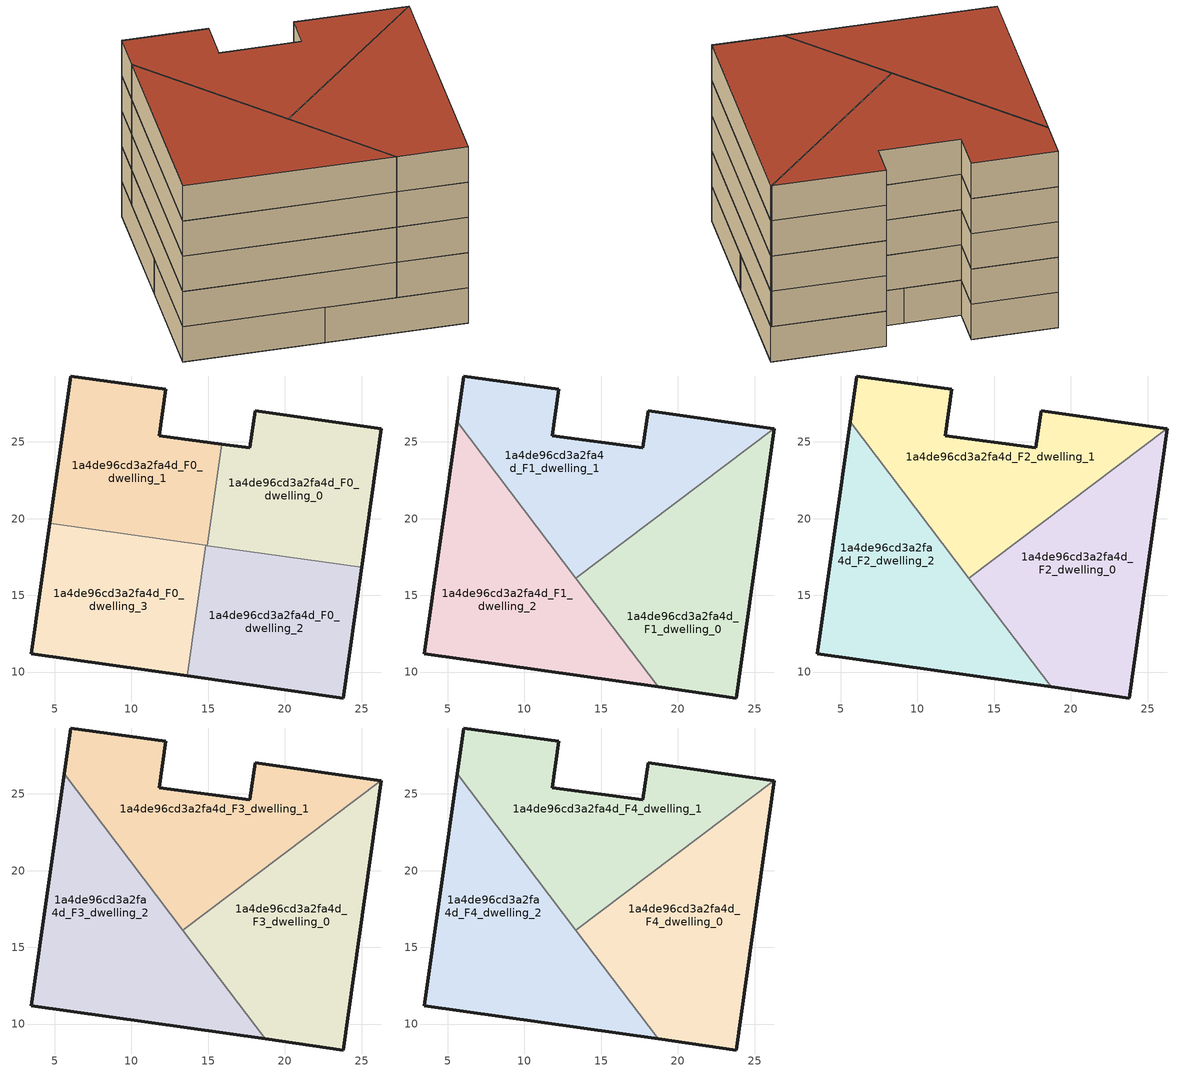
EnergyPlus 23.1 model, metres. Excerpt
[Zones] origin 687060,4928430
1a4de96cd3a2fa4d_F0_dwelling_0
 floor ground (EU_floor_Construction): 25,16.82 26.27,25.86 18.06,27.02 17.72,24.62 15.88,24.87 14.95,18.24 z0
 wall outside (EU_wall_Construction): 15.88,24.87 17.72,24.62 18.06,27.02 26.27,25.86 25,16.82 z0:3
 wall to 1a4de96cd3a2fa4d_F0_dwelling_1 (EU_wall_Construction): 25,16.82 14.95,18.24 15.88,24.87 z0:3
1a4de96cd3a2fa4d_F0_dwelling_1
 floor ground (EU_floor_Construction): 25,16.82 14.95,18.24 15.88,24.87 11.8,25.41 12.23,28.43 6.04,29.3 4.68,19.69 z0
 wall outside (EU_wall_Construction): 4.68,19.69 6.04,29.3 12.23,28.43 11.8,25.41 15.88,24.87 z0:3
 wall to 1a4de96cd3a2fa4d_F0_dwelling_3 (EU_wall_Construction): 14.84,18.25 4.68,19.69 z0:3
 wall to 1a4de96cd3a2fa4d_F0_dwelling_2 (EU_wall_Construction): 25,16.82 14.95,18.24 14.84,18.25 z0:3
1a4de96cd3a2fa4d_F0_dwelling_2
 floor ground (EU_floor_Construction): 23.8,8.31 25,16.82 14.84,18.25 13.64,9.75 z0
 wall outside (EU_wall_Construction): 25,16.82 23.8,8.31 13.64,9.75 z0:3
 wall to 1a4de96cd3a2fa4d_F0_dwelling_3 (EU_wall_Construction): 13.64,9.75 14.84,18.25 z0:3
1a4de96cd3a2fa4d_F0_dwelling_3
 floor ground (EU_floor_Construction): 13.64,9.75 14.84,18.25 4.68,19.69 3.48,11.18 z0
 wall outside (EU_wall_Construction): 13.64,9.75 3.48,11.18 4.68,19.69 z0:3
1a4de96cd3a2fa4d_F1_dwelling_0
 floor to 1a4de96cd3a2fa4d_F0_dwelling_2 (EU_floor_Construction): 23.8,8.31 25,16.82 15.98,18.09 14.68,17.11 14.35,14.79 18.72,9.03 z3
 floor to 1a4de96cd3a2fa4d_F0_dwelling_0 (EU_floor_Construction): 25,16.82 26.27,25.86 26.24,25.87 15.98,18.09 z3
 floor to 1a4de96cd3a2fa4d_F0_dwelling_3 (EU_floor_Construction): 14.35,14.79 14.68,17.11 13.36,16.1 z3
 wall outside (EU_wall_Construction): 26.24,25.87 26.27,25.86 23.8,8.31 18.72,9.03 z3:6
 wall to 1a4de96cd3a2fa4d_F1_dwelling_1 (EU_wall_Construction): 13.36,16.1 26.24,25.87 z3:6
 wall to 1a4de96cd3a2fa4d_F1_dwelling_2 (EU_wall_Construction): 18.72,9.03 13.36,16.1 z3:6
1a4de96cd3a2fa4d_F1_dwelling_1
 floor to 1a4de96cd3a2fa4d_F0_dwelling_0 (EU_floor_Construction): 26.24,25.87 18.06,27.02 17.72,24.62 15.88,24.87 14.95,18.24 15.98,18.09 z3
 floor to 1a4de96cd3a2fa4d_F0_dwelling_1 (EU_floor_Construction): 15.98,18.09 14.95,18.24 15.88,24.87 11.8,25.41 12.23,28.43 6.04,29.3 5.62,26.31 11.35,18.75 z3
 floor to 1a4de96cd3a2fa4d_F0_dwelling_2 (EU_floor_Construction): 15.98,18.09 14.84,18.25 14.68,17.11 z3
 floor to 1a4de96cd3a2fa4d_F0_dwelling_3 (EU_floor_Construction): 14.68,17.11 14.84,18.25 11.35,18.75 13.36,16.1 z3
 wall outside (EU_wall_Construction): 5.62,26.31 6.04,29.3 12.23,28.43 11.8,25.41 17.72,24.62 18.06,27.02 26.24,25.87 z3:6
 wall to 1a4de96cd3a2fa4d_F1_dwelling_2 (EU_wall_Construction): 13.36,16.1 5.62,26.31 z3:6
1a4de96cd3a2fa4d_F1_dwelling_2
 floor to 1a4de96cd3a2fa4d_F0_dwelling_3 (EU_floor_Construction): 13.64,9.75 14.35,14.79 11.35,18.75 4.68,19.69 3.48,11.18 z3
 floor to 1a4de96cd3a2fa4d_F0_dwelling_2 (EU_floor_Construction): 18.72,9.03 14.35,14.79 13.64,9.75 z3
 floor to 1a4de96cd3a2fa4d_F0_dwelling_1 (EU_floor_Construction): 11.35,18.75 5.62,26.31 4.68,19.69 z3
 wall outside (EU_wall_Construction): 18.72,9.03 3.48,11.18 5.62,26.31 z3:6
1a4de96cd3a2fa4d_F2_dwelling_0
 floor to 1a4de96cd3a2fa4d_F1_dwelling_0 (EU_floor_Construction): 23.8,8.31 26.27,25.86 26.24,25.87 13.36,16.1 18.72,9.03 z6
 wall outside (EU_wall_Construction): 26.24,25.87 26.27,25.86 23.8,8.31 18.72,9.03 z6:9
 wall to 1a4de96cd3a2fa4d_F2_dwelling_1 (EU_wall_Construction): 13.36,16.1 26.24,25.87 z6:9
 wall to 1a4de96cd3a2fa4d_F2_dwelling_2 (EU_wall_Construction): 18.72,9.03 13.36,16.1 z6:9
1a4de96cd3a2fa4d_F2_dwelling_1
 floor to 1a4de96cd3a2fa4d_F1_dwelling_1 (EU_floor_Construction): 26.24,25.87 18.06,27.02 17.72,24.62 11.8,25.41 12.23,28.43 6.04,29.3 5.62,26.31 13.36,16.1 z6
 wall outside (EU_wall_Construction): 5.62,26.31 6.04,29.3 12.23,28.43 11.8,25.41 17.72,24.62 18.06,27.02 26.24,25.87 z6:9
 wall to 1a4de96cd3a2fa4d_F2_dwelling_2 (EU_wall_Construction): 13.36,16.1 5.62,26.31 z6:9
1a4de96cd3a2fa4d_F2_dwelling_2
 floor to 1a4de96cd3a2fa4d_F1_dwelling_2 (EU_floor_Construction): 18.72,9.03 5.62,26.31 3.48,11.18 z6
 wall outside (EU_wall_Construction): 18.72,9.03 3.48,11.18 5.62,26.31 z6:9
1a4de96cd3a2fa4d_F3_dwelling_0
 floor to 1a4de96cd3a2fa4d_F2_dwelling_0 (EU_floor_Construction): 23.8,8.31 26.27,25.86 26.24,25.87 13.36,16.1 18.72,9.03 z9
 wall outside (EU_wall_Construction): 26.24,25.87 26.27,25.86 23.8,8.31 18.72,9.03 z9:12
 wall to 1a4de96cd3a2fa4d_F3_dwelling_1 (EU_wall_Construction): 13.36,16.1 26.24,25.87 z9:12
 wall to 1a4de96cd3a2fa4d_F3_dwelling_2 (EU_wall_Construction): 18.72,9.03 13.36,16.1 z9:12
1a4de96cd3a2fa4d_F3_dwelling_1
 floor to 1a4de96cd3a2fa4d_F2_dwelling_1 (EU_floor_Construction): 26.24,25.87 18.06,27.02 17.72,24.62 11.8,25.41 12.23,28.43 6.04,29.3 5.62,26.31 13.36,16.1 z9
 wall outside (EU_wall_Construction): 5.62,26.31 6.04,29.3 12.23,28.43 11.8,25.41 17.72,24.62 18.06,27.02 26.24,25.87 z9:12
 wall to 1a4de96cd3a2fa4d_F3_dwelling_2 (EU_wall_Construction): 13.36,16.1 5.62,26.31 z9:12
1a4de96cd3a2fa4d_F3_dwelling_2
 floor to 1a4de96cd3a2fa4d_F2_dwelling_2 (EU_floor_Construction): 18.72,9.03 5.62,26.31 3.48,11.18 z9
 wall outside (EU_wall_Construction): 18.72,9.03 3.48,11.18 5.62,26.31 z9:12
1a4de96cd3a2fa4d_F4_dwelling_0
 floor to 1a4de96cd3a2fa4d_F3_dwelling_0 (EU_floor_Construction): 23.8,8.31 26.27,25.86 26.24,25.87 13.36,16.1 18.72,9.03 z12
 wall outside (EU_wall_Construction): 26.24,25.87 26.27,25.86 23.8,8.31 18.72,9.03 z12:15
 wall to 1a4de96cd3a2fa4d_F4_dwelling_1 (EU_wall_Construction): 13.36,16.1 26.24,25.87 z12:15
 wall to 1a4de96cd3a2fa4d_F4_dwelling_2 (EU_wall_Construction): 18.72,9.03 13.36,16.1 z12:15
 roof outside (EU_roof_Construction): 26.27,25.86 23.8,8.31 18.72,9.03 13.36,16.1 26.24,25.87 z15
1a4de96cd3a2fa4d_F4_dwelling_1
 floor to 1a4de96cd3a2fa4d_F3_dwelling_1 (EU_floor_Construction): 26.24,25.87 18.06,27.02 17.72,24.62 11.8,25.41 12.23,28.43 6.04,29.3 5.62,26.31 13.36,16.1 z12
 wall outside (EU_wall_Construction): 5.62,26.31 6.04,29.3 12.23,28.43 11.8,25.41 17.72,24.62 18.06,27.02 26.24,25.87 z12:15
 wall to 1a4de96cd3a2fa4d_F4_dwelling_2 (EU_wall_Construction): 13.36,16.1 5.62,26.31 z12:15
 roof outside (EU_roof_Construction): 26.24,25.87 13.36,16.1 5.62,26.31 6.04,29.3 12.23,28.43 11.8,25.41 17.72,24.62 18.06,27.02 z15
1a4de96cd3a2fa4d_F4_dwelling_2
 floor to 1a4de96cd3a2fa4d_F3_dwelling_2 (EU_floor_Construction): 18.72,9.03 5.62,26.31 3.48,11.18 z12
 wall outside (EU_wall_Construction): 18.72,9.03 3.48,11.18 5.62,26.31 z12:15
 roof outside (EU_roof_Construction): 5.62,26.31 18.72,9.03 3.48,11.18 z15
[Building]
EU S2 Campaign: North Axis=0; Terrain=City; Solar Distribution=FullExterior
[Site:Location]
Bologna: Latitude=44.5; Longitude=11.25; Time Zone=1; Elevation=37
[SizingPeriod:WeatherFileDays]
AnnualSizingPeriod: Begin Month=1; Begin Day of Month=1; End Month=12; End Day of Month=31; Day of Week for Start Day=Monday; Use Weather File Daylight Saving Period=No; Use Weather File Rain and Snow Indicators=No
[MATERIAL]
EU_InternalMass_Material: Roughness=MediumRough; Thickness=0.1; Conductivity=1; Density=1800; Specific Heat=900; Thermal Absorptance=0.9; Solar Absorptance=0.7; Visible Absorptance=0.7
[MATERIAL:NOMASS] Roughness=MediumRough; Thermal Absorptance=0.9; Solar Absorptance=0.7; Visible Absorptance=0.7
Name | Thermal Resistance
EU_wall_NoMass | 0.905828
EU_roof_NoMass | 0.37593
EU_floor_NoMass | 0.67114
[CONSTRUCTION]
EU_wall_Construction: EU_wall_NoMass
EU_roof_Construction: EU_roof_NoMass
EU_floor_Construction: EU_floor_NoMass
EU_InternalMass_Construction: EU_InternalMass_Material
[ZONE] Type=1; Multiplier=1; Ceiling Height=autocalculate; Floor Area=autocalculate; Part of Total Floor Area=Yes
Name | Volume
1a4de96cd3a2fa4d_F0_dwelling_0 | 264.486
1a4de96cd3a2fa4d_F1_dwelling_0; 1a4de96cd3a2fa4d_F2_dwelling_0; 1a4de96cd3a2fa4d_F3_dwelling_0; 1a4de96cd3a2fa4d_F4_dwelling_0 | 352.641
1a4de96cd3a2fa4d_F0_dwelling_1 | 264.468
1a4de96cd3a2fa4d_F1_dwelling_1; 1a4de96cd3a2fa4d_F2_dwelling_1; 1a4de96cd3a2fa4d_F3_dwelling_1; 1a4de96cd3a2fa4d_F4_dwelling_1 | 352.65
1a4de96cd3a2fa4d_F0_dwelling_2 | 264.477
1a4de96cd3a2fa4d_F1_dwelling_2; 1a4de96cd3a2fa4d_F2_dwelling_2; 1a4de96cd3a2fa4d_F3_dwelling_2; 1a4de96cd3a2fa4d_F4_dwelling_2 | 352.634
1a4de96cd3a2fa4d_F0_dwelling_3 | 264.472
[INTERNALMASS] Construction=EU_InternalMass_Construction
Name | Zone or ZoneList | Surface Area
1a4de96cd3a2fa4d_F0_dwelling_0_EU_InternalMass | 1a4de96cd3a2fa4d_F0_dwelling_0 | 88.1595
1a4de96cd3a2fa4d_F0_dwelling_1_EU_InternalMass | 1a4de96cd3a2fa4d_F0_dwelling_1 | 88.1604
1a4de96cd3a2fa4d_F0_dwelling_2_EU_InternalMass | 1a4de96cd3a2fa4d_F0_dwelling_2 | 88.1596
1a4de96cd3a2fa4d_F0_dwelling_3_EU_InternalMass | 1a4de96cd3a2fa4d_F0_dwelling_3 | 88.1576
1a4de96cd3a2fa4d_F1_dwelling_0_EU_InternalMass | 1a4de96cd3a2fa4d_F1_dwelling_0 | 117.548
1a4de96cd3a2fa4d_F1_dwelling_1_EU_InternalMass | 1a4de96cd3a2fa4d_F1_dwelling_1 | 117.549
1a4de96cd3a2fa4d_F1_dwelling_2_EU_InternalMass | 1a4de96cd3a2fa4d_F1_dwelling_2 | 117.545
1a4de96cd3a2fa4d_F2_dwelling_0_EU_InternalMass | 1a4de96cd3a2fa4d_F2_dwelling_0 | 117.548
1a4de96cd3a2fa4d_F2_dwelling_1_EU_InternalMass | 1a4de96cd3a2fa4d_F2_dwelling_1 | 117.549
1a4de96cd3a2fa4d_F2_dwelling_2_EU_InternalMass | 1a4de96cd3a2fa4d_F2_dwelling_2 | 117.545
1a4de96cd3a2fa4d_F3_dwelling_0_EU_InternalMass | 1a4de96cd3a2fa4d_F3_dwelling_0 | 117.548
1a4de96cd3a2fa4d_F3_dwelling_1_EU_InternalMass | 1a4de96cd3a2fa4d_F3_dwelling_1 | 117.549
1a4de96cd3a2fa4d_F3_dwelling_2_EU_InternalMass | 1a4de96cd3a2fa4d_F3_dwelling_2 | 117.545
1a4de96cd3a2fa4d_F4_dwelling_0_EU_InternalMass | 1a4de96cd3a2fa4d_F4_dwelling_0 | 117.548
1a4de96cd3a2fa4d_F4_dwelling_1_EU_InternalMass | 1a4de96cd3a2fa4d_F4_dwelling_1 | 117.549
1a4de96cd3a2fa4d_F4_dwelling_2_EU_InternalMass | 1a4de96cd3a2fa4d_F4_dwelling_2 | 117.545
[OTHEREQUIPMENT] Fuel Type=Electricity; Design Level Calculation Method=Watts/Area; Power per Zone Floor Area=1; Fraction Latent=0; Fraction Radiant=0; Fraction Lost=0; Carbon Dioxide Generation Rate=0; EndUse Subcategory=EU_Step8_InternalGains
Name | Zone or ZoneList or Space or SpaceList | Schedule
EU_Step8_InternalGain_1a4de96cd3a2fa4d_F0_dwelling_0_f000 | 1a4de96cd3a2fa4d_F0_dwelling_0 | EU_Step8_GainSchedule_1a4de96cd3a2fa4d_F0_dwelling_0_f000
EU_Step8_InternalGain_1a4de96cd3a2fa4d_F0_dwelling_1_f000 | 1a4de96cd3a2fa4d_F0_dwelling_1 | EU_Step8_GainSchedule_1a4de96cd3a2fa4d_F0_dwelling_1_f000
EU_Step8_InternalGain_1a4de96cd3a2fa4d_F0_dwelling_2_f000 | 1a4de96cd3a2fa4d_F0_dwelling_2 | EU_Step8_GainSchedule_1a4de96cd3a2fa4d_F0_dwelling_2_f000
EU_Step8_InternalGain_1a4de96cd3a2fa4d_F0_dwelling_3_f000 | 1a4de96cd3a2fa4d_F0_dwelling_3 | EU_Step8_GainSchedule_1a4de96cd3a2fa4d_F0_dwelling_3_f000
EU_Step8_InternalGain_1a4de96cd3a2fa4d_F1_dwelling_0_f000 | 1a4de96cd3a2fa4d_F1_dwelling_0 | EU_Step8_GainSchedule_1a4de96cd3a2fa4d_F1_dwelling_0_f000
EU_Step8_InternalGain_1a4de96cd3a2fa4d_F1_dwelling_1_f000 | 1a4de96cd3a2fa4d_F1_dwelling_1 | EU_Step8_GainSchedule_1a4de96cd3a2fa4d_F1_dwelling_1_f000
EU_Step8_InternalGain_1a4de96cd3a2fa4d_F1_dwelling_2_f000 | 1a4de96cd3a2fa4d_F1_dwelling_2 | EU_Step8_GainSchedule_1a4de96cd3a2fa4d_F1_dwelling_2_f000
EU_Step8_InternalGain_1a4de96cd3a2fa4d_F2_dwelling_0_f000 | 1a4de96cd3a2fa4d_F2_dwelling_0 | EU_Step8_GainSchedule_1a4de96cd3a2fa4d_F2_dwelling_0_f000
EU_Step8_InternalGain_1a4de96cd3a2fa4d_F2_dwelling_1_f000 | 1a4de96cd3a2fa4d_F2_dwelling_1 | EU_Step8_GainSchedule_1a4de96cd3a2fa4d_F2_dwelling_1_f000
EU_Step8_InternalGain_1a4de96cd3a2fa4d_F2_dwelling_2_f000 | 1a4de96cd3a2fa4d_F2_dwelling_2 | EU_Step8_GainSchedule_1a4de96cd3a2fa4d_F2_dwelling_2_f000
EU_Step8_InternalGain_1a4de96cd3a2fa4d_F3_dwelling_0_f000 | 1a4de96cd3a2fa4d_F3_dwelling_0 | EU_Step8_GainSchedule_1a4de96cd3a2fa4d_F3_dwelling_0_f000
EU_Step8_InternalGain_1a4de96cd3a2fa4d_F3_dwelling_1_f000 | 1a4de96cd3a2fa4d_F3_dwelling_1 | EU_Step8_GainSchedule_1a4de96cd3a2fa4d_F3_dwelling_1_f000
EU_Step8_InternalGain_1a4de96cd3a2fa4d_F3_dwelling_2_f000 | 1a4de96cd3a2fa4d_F3_dwelling_2 | EU_Step8_GainSchedule_1a4de96cd3a2fa4d_F3_dwelling_2_f000
EU_Step8_InternalGain_1a4de96cd3a2fa4d_F4_dwelling_0_f000 | 1a4de96cd3a2fa4d_F4_dwelling_0 | EU_Step8_GainSchedule_1a4de96cd3a2fa4d_F4_dwelling_0_f000
EU_Step8_InternalGain_1a4de96cd3a2fa4d_F4_dwelling_1_f000 | 1a4de96cd3a2fa4d_F4_dwelling_1 | EU_Step8_GainSchedule_1a4de96cd3a2fa4d_F4_dwelling_1_f000
EU_Step8_InternalGain_1a4de96cd3a2fa4d_F4_dwelling_2_f000 | 1a4de96cd3a2fa4d_F4_dwelling_2 | EU_Step8_GainSchedule_1a4de96cd3a2fa4d_F4_dwelling_2_f000
[ZONEVENTILATION:DESIGNFLOWRATE] Schedule=EU_AlwaysOn; Design Flow Rate Calculation Method=AirChanges/Hour; Air Changes per Hour=0.73129; Ventilation Type=Natural; Fan Pressure Rise=0; Fan Total Efficiency=1; Constant Term Coefficient=1; Temperature Term Coefficient=0; Velocity Term Coefficient=0; Velocity Squared Term Coefficient=0; Minimum Indoor Temperature=-100; Maximum Indoor Temperature=100; Delta Temperature=-100; Minimum Outdoor Temperature=-100; Maximum Outdoor Temperature=100; Maximum Wind Speed=40
Name | Zone or ZoneList or Space or SpaceList
EU_ConstantAir_1a4de96cd3a2fa4d_F0_dwelling_0 | 1a4de96cd3a2fa4d_F0_dwelling_0
EU_ConstantAir_1a4de96cd3a2fa4d_F0_dwelling_1 | 1a4de96cd3a2fa4d_F0_dwelling_1
EU_ConstantAir_1a4de96cd3a2fa4d_F0_dwelling_2 | 1a4de96cd3a2fa4d_F0_dwelling_2
EU_ConstantAir_1a4de96cd3a2fa4d_F0_dwelling_3 | 1a4de96cd3a2fa4d_F0_dwelling_3
EU_ConstantAir_1a4de96cd3a2fa4d_F1_dwelling_0 | 1a4de96cd3a2fa4d_F1_dwelling_0
EU_ConstantAir_1a4de96cd3a2fa4d_F1_dwelling_1 | 1a4de96cd3a2fa4d_F1_dwelling_1
EU_ConstantAir_1a4de96cd3a2fa4d_F1_dwelling_2 | 1a4de96cd3a2fa4d_F1_dwelling_2
EU_ConstantAir_1a4de96cd3a2fa4d_F2_dwelling_0 | 1a4de96cd3a2fa4d_F2_dwelling_0
EU_ConstantAir_1a4de96cd3a2fa4d_F2_dwelling_1 | 1a4de96cd3a2fa4d_F2_dwelling_1
EU_ConstantAir_1a4de96cd3a2fa4d_F2_dwelling_2 | 1a4de96cd3a2fa4d_F2_dwelling_2
EU_ConstantAir_1a4de96cd3a2fa4d_F3_dwelling_0 | 1a4de96cd3a2fa4d_F3_dwelling_0
EU_ConstantAir_1a4de96cd3a2fa4d_F3_dwelling_1 | 1a4de96cd3a2fa4d_F3_dwelling_1
EU_ConstantAir_1a4de96cd3a2fa4d_F3_dwelling_2 | 1a4de96cd3a2fa4d_F3_dwelling_2
EU_ConstantAir_1a4de96cd3a2fa4d_F4_dwelling_0 | 1a4de96cd3a2fa4d_F4_dwelling_0
EU_ConstantAir_1a4de96cd3a2fa4d_F4_dwelling_1 | 1a4de96cd3a2fa4d_F4_dwelling_1
EU_ConstantAir_1a4de96cd3a2fa4d_F4_dwelling_2 | 1a4de96cd3a2fa4d_F4_dwelling_2
[HVACTEMPLATE:THERMOSTAT] Constant Heating Setpoint=20; Constant Cooling Setpoint=50
EU_HeatOnly_1a4de96cd3a2fa4d_F0_dwelling_0; EU_HeatOnly_1a4de96cd3a2fa4d_F0_dwelling_1; EU_HeatOnly_1a4de96cd3a2fa4d_F0_dwelling_2; EU_HeatOnly_1a4de96cd3a2fa4d_F0_dwelling_3; EU_HeatOnly_1a4de96cd3a2fa4d_F1_dwelling_0; EU_HeatOnly_1a4de96cd3a2fa4d_F1_dwelling_1; EU_HeatOnly_1a4de96cd3a2fa4d_F1_dwelling_2; EU_HeatOnly_1a4de96cd3a2fa4d_F2_dwelling_0; EU_HeatOnly_1a4de96cd3a2fa4d_F2_dwelling_1; EU_HeatOnly_1a4de96cd3a2fa4d_F2_dwelling_2; EU_HeatOnly_1a4de96cd3a2fa4d_F3_dwelling_0; EU_HeatOnly_1a4de96cd3a2fa4d_F3_dwelling_1; EU_HeatOnly_1a4de96cd3a2fa4d_F3_dwelling_2; EU_HeatOnly_1a4de96cd3a2fa4d_F4_dwelling_0; EU_HeatOnly_1a4de96cd3a2fa4d_F4_dwelling_1; EU_HeatOnly_1a4de96cd3a2fa4d_F4_dwelling_2
[HVACTEMPLATE:ZONE:IDEALLOADSAIRSYSTEM] System Availability Schedule=EU_AlwaysOn; Maximum Heating Supply Air Temperature=50; Minimum Cooling Supply Air Temperature=13; Maximum Heating Supply Air Humidity Ratio=0.0156; Minimum Cooling Supply Air Humidity Ratio=0.0077; Heating Limit=NoLimit; Cooling Limit=NoLimit; Heating Availability Schedule=EU_AlwaysOn; Cooling Availability Schedule=EU_CoolingOff; Dehumidification Control Type=ConstantSensibleHeatRatio; Cooling Sensible Heat Ratio=0.7; Dehumidification Setpoint=60; Humidification Control Type=None; Humidification Setpoint=30; Outdoor Air Method=None; Outdoor Air Flow Rate per Person=0.00944; Outdoor Air Flow Rate per Zone Floor Area=0; Outdoor Air Flow Rate per Zone=0; Demand Controlled Ventilation Type=None; Outdoor Air Economizer Type=NoEconomizer; Heat Recovery Type=None; Sensible Heat Recovery Effectiveness=0.7; Latent Heat Recovery Effectiveness=0.65
Name | Template Thermostat
1a4de96cd3a2fa4d_F0_dwelling_0 | EU_HeatOnly_1a4de96cd3a2fa4d_F0_dwelling_0
1a4de96cd3a2fa4d_F0_dwelling_1 | EU_HeatOnly_1a4de96cd3a2fa4d_F0_dwelling_1
1a4de96cd3a2fa4d_F0_dwelling_2 | EU_HeatOnly_1a4de96cd3a2fa4d_F0_dwelling_2
1a4de96cd3a2fa4d_F0_dwelling_3 | EU_HeatOnly_1a4de96cd3a2fa4d_F0_dwelling_3
1a4de96cd3a2fa4d_F1_dwelling_0 | EU_HeatOnly_1a4de96cd3a2fa4d_F1_dwelling_0
1a4de96cd3a2fa4d_F1_dwelling_1 | EU_HeatOnly_1a4de96cd3a2fa4d_F1_dwelling_1
1a4de96cd3a2fa4d_F1_dwelling_2 | EU_HeatOnly_1a4de96cd3a2fa4d_F1_dwelling_2
1a4de96cd3a2fa4d_F2_dwelling_0 | EU_HeatOnly_1a4de96cd3a2fa4d_F2_dwelling_0
1a4de96cd3a2fa4d_F2_dwelling_1 | EU_HeatOnly_1a4de96cd3a2fa4d_F2_dwelling_1
1a4de96cd3a2fa4d_F2_dwelling_2 | EU_HeatOnly_1a4de96cd3a2fa4d_F2_dwelling_2
1a4de96cd3a2fa4d_F3_dwelling_0 | EU_HeatOnly_1a4de96cd3a2fa4d_F3_dwelling_0
1a4de96cd3a2fa4d_F3_dwelling_1 | EU_HeatOnly_1a4de96cd3a2fa4d_F3_dwelling_1
1a4de96cd3a2fa4d_F3_dwelling_2 | EU_HeatOnly_1a4de96cd3a2fa4d_F3_dwelling_2
1a4de96cd3a2fa4d_F4_dwelling_0 | EU_HeatOnly_1a4de96cd3a2fa4d_F4_dwelling_0
1a4de96cd3a2fa4d_F4_dwelling_1 | EU_HeatOnly_1a4de96cd3a2fa4d_F4_dwelling_1
1a4de96cd3a2fa4d_F4_dwelling_2 | EU_HeatOnly_1a4de96cd3a2fa4d_F4_dwelling_2
[SIZING:ZONE] Zone Cooling Design Supply Air Temperature Input Method=SupplyAirTemperature; Zone Cooling Design Supply Air Temperature=13; Zone Heating Design Supply Air Temperature Input Method=SupplyAirTemperature; Zone Heating Design Supply Air Temperature=50; Zone Cooling Design Supply Air Humidity Ratio=0.008; Zone Heating Design Supply Air Humidity Ratio=0.008; Cooling Design Air Flow Method=DesignDay; Cooling Design Air Flow Rate=0; Cooling Minimum Air Flow per Zone Floor Area=0.000762; Cooling Minimum Air Flow=0; Cooling Minimum Air Flow Fraction=0.2; Heating Design Air Flow Method=DesignDay; Heating Design Air Flow Rate=0; Heating Maximum Air Flow per Zone Floor Area=0.002032; Heating Maximum Air Flow=0.141576; Heating Maximum Air Flow Fraction=0.3; Account for Dedicated Outdoor Air System=No; Dedicated Outdoor Air System Control Strategy=NeutralSupplyAir; Dedicated Outdoor Air Low Setpoint Temperature for Design=autosize; Dedicated Outdoor Air High Setpoint Temperature for Design=autosize; Zone Load Sizing Method=Sensible Load Only No Latent Load; Zone Latent Cooling Design Supply Air Humidity Ratio Input Method=HumidityRatioDifference; Zone Cooling Design Supply Air Humidity Ratio Difference=0.005; Zone Latent Heating Design Supply Air Humidity Ratio Input Method=HumidityRatioDifference; Zone Humidification Design Supply Air Humidity Ratio Difference=0.005
1a4de96cd3a2fa4d_F0_dwelling_0; 1a4de96cd3a2fa4d_F0_dwelling_1; 1a4de96cd3a2fa4d_F0_dwelling_2; 1a4de96cd3a2fa4d_F0_dwelling_3; 1a4de96cd3a2fa4d_F1_dwelling_0; 1a4de96cd3a2fa4d_F1_dwelling_1; 1a4de96cd3a2fa4d_F1_dwelling_2; 1a4de96cd3a2fa4d_F2_dwelling_0; 1a4de96cd3a2fa4d_F2_dwelling_1; 1a4de96cd3a2fa4d_F2_dwelling_2; 1a4de96cd3a2fa4d_F3_dwelling_0; 1a4de96cd3a2fa4d_F3_dwelling_1; 1a4de96cd3a2fa4d_F3_dwelling_2; 1a4de96cd3a2fa4d_F4_dwelling_0; 1a4de96cd3a2fa4d_F4_dwelling_1; 1a4de96cd3a2fa4d_F4_dwelling_2
[SCHEDULE:CONSTANT]
Name | Hourly Value
EU_AlwaysOn | 1
EU_CoolingOff | 0
[SCHEDULE:FILE] Column Number=1; Rows to Skip at Top=0; Number of Hours of Data=8760; Column Separator=Comma; Interpolate to Timestep=No; Minutes per Item=60; Adjust Schedule for Daylight Savings=Yes
Name | File
EU_Step8_GainSchedule_1a4de96cd3a2fa4d_F0_dwelling_0_f000 | ../../schedules/1a4de96cd3a2fa4d/1a4de96cd3a2fa4d_F0_dwelling_0_f000_gain.csv
EU_Step8_GainSchedule_1a4de96cd3a2fa4d_F0_dwelling_1_f000 | ../../schedules/1a4de96cd3a2fa4d/1a4de96cd3a2fa4d_F0_dwelling_1_f000_gain.csv
EU_Step8_GainSchedule_1a4de96cd3a2fa4d_F0_dwelling_2_f000 | ../../schedules/1a4de96cd3a2fa4d/1a4de96cd3a2fa4d_F0_dwelling_2_f000_gain.csv
EU_Step8_GainSchedule_1a4de96cd3a2fa4d_F0_dwelling_3_f000 | ../../schedules/1a4de96cd3a2fa4d/1a4de96cd3a2fa4d_F0_dwelling_3_f000_gain.csv
EU_Step8_GainSchedule_1a4de96cd3a2fa4d_F1_dwelling_0_f000 | ../../schedules/1a4de96cd3a2fa4d/1a4de96cd3a2fa4d_F1_dwelling_0_f000_gain.csv
EU_Step8_GainSchedule_1a4de96cd3a2fa4d_F1_dwelling_1_f000 | ../../schedules/1a4de96cd3a2fa4d/1a4de96cd3a2fa4d_F1_dwelling_1_f000_gain.csv
EU_Step8_GainSchedule_1a4de96cd3a2fa4d_F1_dwelling_2_f000 | ../../schedules/1a4de96cd3a2fa4d/1a4de96cd3a2fa4d_F1_dwelling_2_f000_gain.csv
EU_Step8_GainSchedule_1a4de96cd3a2fa4d_F2_dwelling_0_f000 | ../../schedules/1a4de96cd3a2fa4d/1a4de96cd3a2fa4d_F2_dwelling_0_f000_gain.csv
EU_Step8_GainSchedule_1a4de96cd3a2fa4d_F2_dwelling_1_f000 | ../../schedules/1a4de96cd3a2fa4d/1a4de96cd3a2fa4d_F2_dwelling_1_f000_gain.csv
EU_Step8_GainSchedule_1a4de96cd3a2fa4d_F2_dwelling_2_f000 | ../../schedules/1a4de96cd3a2fa4d/1a4de96cd3a2fa4d_F2_dwelling_2_f000_gain.csv
EU_Step8_GainSchedule_1a4de96cd3a2fa4d_F3_dwelling_0_f000 | ../../schedules/1a4de96cd3a2fa4d/1a4de96cd3a2fa4d_F3_dwelling_0_f000_gain.csv
EU_Step8_GainSchedule_1a4de96cd3a2fa4d_F3_dwelling_1_f000 | ../../schedules/1a4de96cd3a2fa4d/1a4de96cd3a2fa4d_F3_dwelling_1_f000_gain.csv
EU_Step8_GainSchedule_1a4de96cd3a2fa4d_F3_dwelling_2_f000 | ../../schedules/1a4de96cd3a2fa4d/1a4de96cd3a2fa4d_F3_dwelling_2_f000_gain.csv
EU_Step8_GainSchedule_1a4de96cd3a2fa4d_F4_dwelling_0_f000 | ../../schedules/1a4de96cd3a2fa4d/1a4de96cd3a2fa4d_F4_dwelling_0_f000_gain.csv
EU_Step8_GainSchedule_1a4de96cd3a2fa4d_F4_dwelling_1_f000 | ../../schedules/1a4de96cd3a2fa4d/1a4de96cd3a2fa4d_F4_dwelling_1_f000_gain.csv
EU_Step8_GainSchedule_1a4de96cd3a2fa4d_F4_dwelling_2_f000 | ../../schedules/1a4de96cd3a2fa4d/1a4de96cd3a2fa4d_F4_dwelling_2_f000_gain.csv
